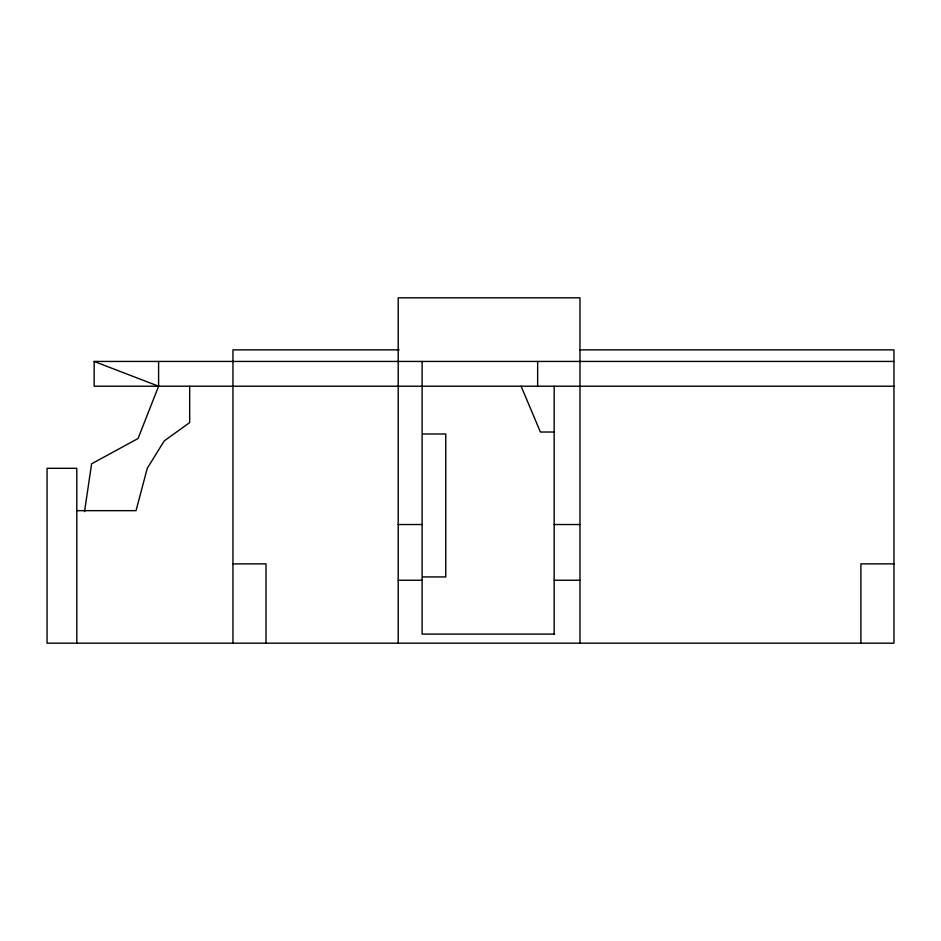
<?xml version="1.0" encoding="UTF-8"?>
<svg xmlns="http://www.w3.org/2000/svg" width="941" height="941" viewBox="0 0 941 941"><rect width="100%" height="100%" fill="white"/><g stroke="black" fill="none" stroke-linecap="round" stroke-linejoin="round"><path stroke-width="1.41" d="M84.525 511.657L91.606 463.807L138.056 438.518L158.594 386.222L158.594 361.438M399.137 349.864L232.956 349.864L232.956 643.185M579.974 349.864L893.95 349.864L893.95 643.185L47.05 643.185L47.05 468.324L76.797 468.324L76.797 643.185M893.95 386.222L94.147 386.222L94.147 361.438L893.95 361.438M554.637 432.025L540.393 432.025L521.114 386.222M422.627 433.989L445.763 433.989L445.763 576.939L422.627 576.939M76.797 510.657L136.057 510.657L147.255 468.324L164.204 440.917L189.682 422.58L189.682 386.222M398.208 524.537L422.109 524.537M554.178 524.537L579.974 524.537M232.956 563.871L266.009 563.871L266.009 643.185M893.95 563.871L860.897 563.871L860.897 643.185M398.208 580.244L422.109 580.244M554.178 580.244L579.974 580.244M554.649 634.093L422.109 634.093L422.109 361.438M94.147 361.438L158.594 386.222M579.974 643.185L579.974 297.815L398.208 297.815L398.208 643.185M554.178 386.222L554.178 634.093M537.652 361.438L537.652 386.222"/></g></svg>
